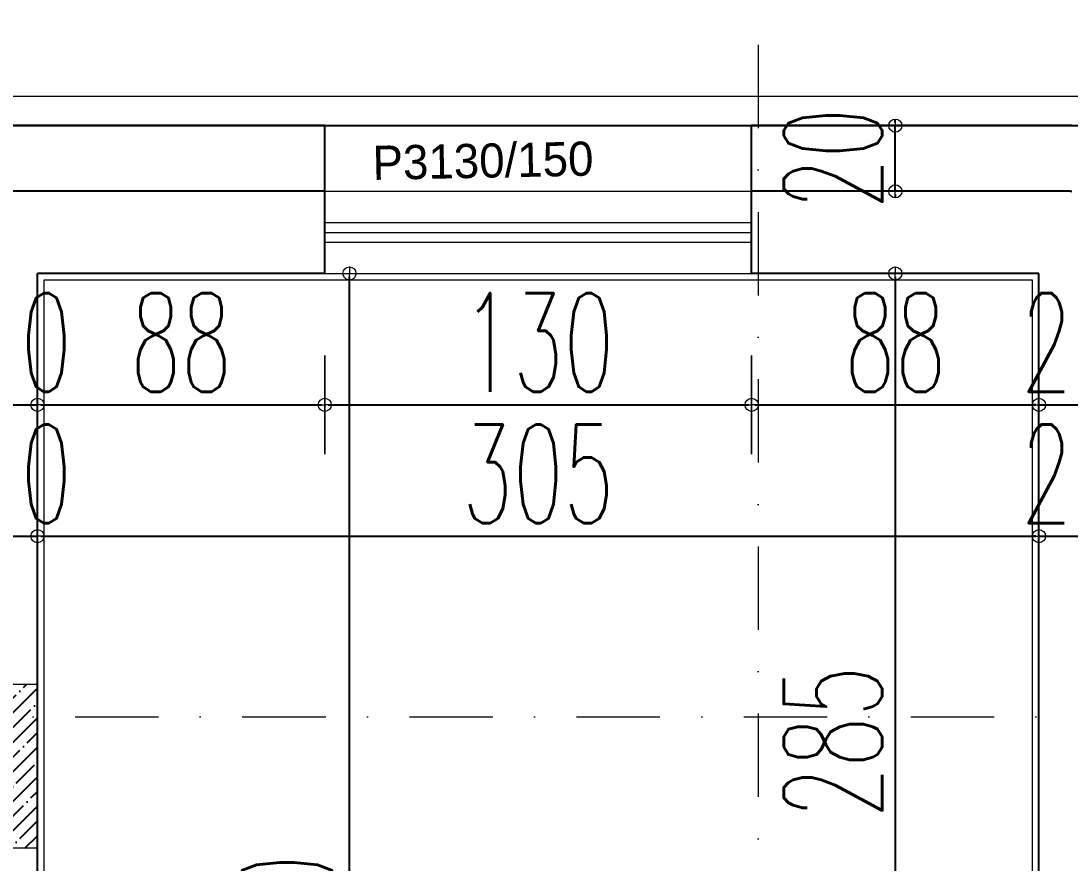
# Model space of a CAD drawing. Header units: millimetres. Extents: x -16104 to 67872, y -88009 to 12107.
# Drawn here: x 22504.8 to 22824.6, y 11370.2 to 11626.9 of the extents above; entities that cross this region are included whole.
import ezdxf

# ---------------------------------------------------------------- set-up
doc = ezdxf.new("R2010")
doc.units = ezdxf.units.MM
doc.linetypes.add('DASHDOTX2', pattern=[50.8, 25.4, -12.7, 0, -12.7])
doc.layers.get('0').update_dxf_attribs({"color": 241})
for name, color, linetype, lineweight in [('akslar', 144, 'Continuous', 20), ('duvar', 123, 'Continuous', 25), ('emsal&kolon', 1, 'Continuous', 5), ('OLCU', 54, 'Continuous', 13), ('pencere', 5, 'Continuous', 5), ('POZ', 36, 'Continuous', 18), ('SıVA', 40, 'Continuous', 9)]:
    doc.layers.add(name, color=color, linetype=linetype, lineweight=lineweight)
doc.styles.add('DIM', font='Txttw.shx', dxfattribs={"width": 0.6})
doc.styles.add('M2', font='stylu.ttf', dxfattribs={"height": 10})
doc.dimstyles.new('50', dxfattribs={"dimscale": 0, "dimtxt": 30, "dimasz": 1, "dimexe": 0, "dimexo": 2, "dimgap": 4, "dimtad": 1, "dimdec": 0, "dimzin": 0, "dimdsep": 46, "dimtxsty": 'DIM', "dimblk1": 'DOT', "dimblk2": 'DOT', "dimsah": 1, "dimcen": 1.5, "dimdle": 3, "dimse1": 1, "dimse2": 1, "dimclrd": 256, "dimclre": 9, "dimclrt": 256, "dimadec": 0, "dimazin": 0, "dimtfac": 0.24, "dimtdec": 0, "dimtix": 1, "dimtmove": 2, "dimatfit": 3, "dimldrblk": 'DOT', "dimfxl": 0, "dimtolj": 1, "dimtzin": 15, "dimarcsym": 0})

# ---------------------------------------------------------------- blocks, each defined once
blk = doc.blocks.new('DOT')
for p, q in [((0, 15), (0, -15)), ((-2, 0), (0, 0)), ((2, 0), (0, 0))]:
    blk.add_line(p, q)
blk.add_circle((0, 0), 2)
blk = doc.blocks.new('*D4828')
at = {"layer": 'Defpoints', "color": 0, "transparency": 16777216}
for p in [(22499.82, 11510.04), (22509.82, 11510.04), (22509.82, 11510.04)]:
    blk.add_point(p, dxfattribs=at)
at = {"layer": 'OLCU', "lineweight": -2, "transparency": 16777216}
for p, q in [((22498.82, 11510.04), (22497.82, 11510.04)), ((22499.82, 11510.04), (22509.82, 11510.04)), ((22510.82, 11510.04), (22511.82, 11510.04))]:
    blk.add_line(p, q, dxfattribs=at)
blk.add_blockref('DOT', (22499.82, 11510.04), dxfattribs=at)
at = {"layer": 'OLCU', "lineweight": -2, "transparency": 16777216, "rotation": 180}
blk.add_blockref('DOT', (22509.82, 11510.04), dxfattribs=at)
at = {"layer": 'OLCU', "transparency": 16777216, "insert": (22504.82, 11529.04), "char_height": 30, "attachment_point": 5, "style": 'DIM'}
blk.add_mtext('\\A1;10', dxfattribs=at)
blk = doc.blocks.new('*D5144')
at = {"layer": 'Defpoints', "color": 0, "transparency": 16777216}
for p in [(22509.82, 11550.04), (22597.32, 11550.04), (22597.32, 11510.04)]:
    blk.add_point(p, dxfattribs=at)
at = {"layer": 'OLCU', "lineweight": -2, "transparency": 16777216}
blk.add_line((22510.82, 11510.04), (22596.32, 11510.04), dxfattribs=at)
at = {"layer": 'OLCU', "lineweight": -2, "transparency": 16777216, "rotation": 180}
blk.add_blockref('DOT', (22509.82, 11510.04), dxfattribs=at)
at = {"layer": 'OLCU', "lineweight": -2, "transparency": 16777216}
blk.add_blockref('DOT', (22597.32, 11510.04), dxfattribs=at)
at = {"layer": 'OLCU', "transparency": 16777216, "insert": (22553.57, 11529.04), "char_height": 30, "attachment_point": 5, "style": 'DIM'}
blk.add_mtext('\\A1;88', dxfattribs=at)
blk = doc.blocks.new('*D5145')
at = {"layer": 'Defpoints', "color": 0, "transparency": 16777216}
for p in [(22597.32, 11550.04), (22727.32, 11550.04), (22727.32, 11510.04)]:
    blk.add_point(p, dxfattribs=at)
at = {"layer": 'OLCU', "lineweight": -2, "transparency": 16777216}
blk.add_line((22598.32, 11510.04), (22726.32, 11510.04), dxfattribs=at)
at = {"layer": 'OLCU', "lineweight": -2, "transparency": 16777216, "rotation": 180}
blk.add_blockref('DOT', (22597.32, 11510.04), dxfattribs=at)
at = {"layer": 'OLCU', "lineweight": -2, "transparency": 16777216}
blk.add_blockref('DOT', (22727.32, 11510.04), dxfattribs=at)
at = {"layer": 'OLCU', "transparency": 16777216, "insert": (22662.32, 11529.04), "char_height": 30, "attachment_point": 5, "style": 'DIM'}
blk.add_mtext('\\A1;130', dxfattribs=at)
blk = doc.blocks.new('*D5146')
at = {"layer": 'Defpoints', "color": 0, "transparency": 16777216}
for p in [(22727.32, 11550.04), (22814.82, 11550.04), (22814.82, 11510.04)]:
    blk.add_point(p, dxfattribs=at)
at = {"layer": 'OLCU', "lineweight": -2, "transparency": 16777216}
blk.add_line((22728.32, 11510.04), (22813.82, 11510.04), dxfattribs=at)
at = {"layer": 'OLCU', "lineweight": -2, "transparency": 16777216, "rotation": 180}
blk.add_blockref('DOT', (22727.32, 11510.04), dxfattribs=at)
at = {"layer": 'OLCU', "lineweight": -2, "transparency": 16777216}
blk.add_blockref('DOT', (22814.82, 11510.04), dxfattribs=at)
at = {"layer": 'OLCU', "transparency": 16777216, "insert": (22771.07, 11529.04), "char_height": 30, "attachment_point": 5, "style": 'DIM'}
blk.add_mtext('\\A1;88', dxfattribs=at)
blk = doc.blocks.new('*D4829')
at = {"layer": 'Defpoints', "color": 0, "transparency": 16777216}
for p in [(22814.82, 11510.04), (22834.82, 11510.04), (22834.82, 11510.04)]:
    blk.add_point(p, dxfattribs=at)
at = {"layer": 'OLCU', "lineweight": -2, "transparency": 16777216}
for p, q in [((22813.82, 11510.04), (22812.82, 11510.04)), ((22814.82, 11510.04), (22834.82, 11510.04)), ((22835.82, 11510.04), (22836.82, 11510.04))]:
    blk.add_line(p, q, dxfattribs=at)
blk.add_blockref('DOT', (22814.82, 11510.04), dxfattribs=at)
at = {"layer": 'OLCU', "lineweight": -2, "transparency": 16777216, "rotation": 180}
blk.add_blockref('DOT', (22834.82, 11510.04), dxfattribs=at)
at = {"layer": 'OLCU', "transparency": 16777216, "insert": (22824.82, 11529.04), "char_height": 30, "attachment_point": 5, "style": 'DIM'}
blk.add_mtext('\\A1;20', dxfattribs=at)
blk = doc.blocks.new('*D4833')
at = {"layer": 'Defpoints', "color": 0, "transparency": 16777216}
for p in [(22499.82, 11470.04), (22509.82, 11470.04), (22509.82, 11470.04)]:
    blk.add_point(p, dxfattribs=at)
at = {"layer": 'OLCU', "lineweight": -2, "transparency": 16777216}
for p, q in [((22498.82, 11470.04), (22497.82, 11470.04)), ((22499.82, 11470.04), (22509.82, 11470.04)), ((22510.82, 11470.04), (22511.82, 11470.04))]:
    blk.add_line(p, q, dxfattribs=at)
blk.add_blockref('DOT', (22499.82, 11470.04), dxfattribs=at)
at = {"layer": 'OLCU', "lineweight": -2, "transparency": 16777216, "rotation": 180}
blk.add_blockref('DOT', (22509.82, 11470.04), dxfattribs=at)
at = {"layer": 'OLCU', "transparency": 16777216, "insert": (22504.82, 11489.04), "char_height": 30, "attachment_point": 5, "style": 'DIM'}
blk.add_mtext('\\A1;10', dxfattribs=at)
blk = doc.blocks.new('*D4834')
at = {"layer": 'Defpoints', "color": 0, "transparency": 16777216}
for p in [(22509.82, 11470.04), (22814.82, 11470.04), (22814.82, 11470.04)]:
    blk.add_point(p, dxfattribs=at)
at = {"layer": 'OLCU', "lineweight": -2, "transparency": 16777216}
blk.add_line((22510.82, 11470.04), (22813.82, 11470.04), dxfattribs=at)
at = {"layer": 'OLCU', "lineweight": -2, "transparency": 16777216, "rotation": 180}
blk.add_blockref('DOT', (22509.82, 11470.04), dxfattribs=at)
at = {"layer": 'OLCU', "lineweight": -2, "transparency": 16777216}
blk.add_blockref('DOT', (22814.82, 11470.04), dxfattribs=at)
at = {"layer": 'OLCU', "transparency": 16777216, "insert": (22662.32, 11489.04), "char_height": 30, "attachment_point": 5, "style": 'DIM'}
blk.add_mtext('\\A1;305', dxfattribs=at)
blk = doc.blocks.new('*D4835')
at = {"layer": 'Defpoints', "color": 0, "transparency": 16777216}
for p in [(22814.82, 11470.04), (22834.82, 11470.04), (22834.82, 11470.04)]:
    blk.add_point(p, dxfattribs=at)
at = {"layer": 'OLCU', "lineweight": -2, "transparency": 16777216}
for p, q in [((22813.82, 11470.04), (22812.82, 11470.04)), ((22814.82, 11470.04), (22834.82, 11470.04)), ((22835.82, 11470.04), (22836.82, 11470.04))]:
    blk.add_line(p, q, dxfattribs=at)
blk.add_blockref('DOT', (22814.82, 11470.04), dxfattribs=at)
at = {"layer": 'OLCU', "lineweight": -2, "transparency": 16777216, "rotation": 180}
blk.add_blockref('DOT', (22834.82, 11470.04), dxfattribs=at)
at = {"layer": 'OLCU', "transparency": 16777216, "insert": (22824.82, 11489.04), "char_height": 30, "attachment_point": 5, "style": 'DIM'}
blk.add_mtext('\\A1;20', dxfattribs=at)
blk = doc.blocks.new('*D5176')
at = {"layer": 'Defpoints', "color": 0, "transparency": 16777216}
for p in [(22604.82, 11550.04), (22604.82, 11550.04), (22604.82, 11149.73)]:
    blk.add_point(p, dxfattribs=at)
at = {"layer": 'OLCU', "lineweight": -2, "transparency": 16777216}
blk.add_line((22604.82, 11150.73), (22604.82, 11549.04), dxfattribs=at)
for p, rotation in [((22604.82, 11550.04), 90), ((22604.82, 11149.73), 270)]:
    blk.add_blockref('DOT', p, dxfattribs=dict(at, rotation=rotation))
at = {"layer": 'OLCU', "transparency": 16777216, "insert": (22585.82, 11349.89), "char_height": 30, "attachment_point": 5, "rotation": 90, "style": 'DIM'}
blk.add_mtext('\\A1;400', dxfattribs=at)
blk = doc.blocks.new('*D5182')
at = {"layer": 'Defpoints', "color": 0, "transparency": 16777216}
for p in [(22771.07, 11550.04), (22771.07, 11264.73), (22771.07, 11264.73)]:
    blk.add_point(p, dxfattribs=at)
at = {"layer": 'OLCU', "lineweight": -2, "transparency": 16777216}
blk.add_line((22771.07, 11549.04), (22771.07, 11265.73), dxfattribs=at)
for p, rotation in [((22771.07, 11550.04), 90), ((22771.07, 11264.73), 270)]:
    blk.add_blockref('DOT', p, dxfattribs=dict(at, rotation=rotation))
at = {"layer": 'OLCU', "transparency": 16777216, "insert": (22752.07, 11407.39), "char_height": 30, "attachment_point": 5, "rotation": 90, "style": 'DIM'}
blk.add_mtext('\\A1;285', dxfattribs=at)
blk = doc.blocks.new('*D5086')
at = {"layer": 'Defpoints', "color": 0, "transparency": 16777216}
for p in [(22771.07, 11595.04), (22771.07, 11595.04), (22771.07, 11575.04)]:
    blk.add_point(p, dxfattribs=at)
at = {"layer": 'OLCU', "lineweight": -2, "transparency": 16777216}
for p, q in [((22771.07, 11596.04), (22771.07, 11597.04)), ((22771.07, 11575.04), (22771.07, 11595.04)), ((22771.07, 11574.04), (22771.07, 11573.04))]:
    blk.add_line(p, q, dxfattribs=at)
for p, rotation in [((22771.07, 11595.04), 270), ((22771.07, 11575.04), 90)]:
    blk.add_blockref('DOT', p, dxfattribs=dict(at, rotation=rotation))
at = {"layer": 'OLCU', "transparency": 16777216, "insert": (22752.07, 11585.04), "char_height": 30, "attachment_point": 5, "rotation": 90, "style": 'DIM'}
blk.add_mtext('\\A1;20', dxfattribs=at)

msp = doc.modelspace()

# ---------------------------------------------------------------- hatches: boundary and pattern name
h = msp.add_hatch()
h.set_pattern_fill('ANSI35,_O', color=256)
h.set_pattern_definition([(45, (10807.666, 0), (-4.490128, 4.490128), []), (45, (10812.156, 0), (-4.490128, 4.490128), [7.9375, -1.5875, 0, -1.5875])])
h.paths.add_polyline_path([(22499.82, 11425.04), (22484.82, 11425.04), (22484.82, 11415.04), (22499.82, 11415.04)])
h.paths.add_polyline_path([(22509.82, 11425.04), (22499.82, 11425.04), (22499.82, 11415.04), (22509.82, 11415.04)])
h.paths.add_polyline_path([(22509.82, 11415.04), (22499.82, 11415.04), (22499.82, 11375.04), (22509.82, 11375.04)])
h.paths.add_polyline_path([(22499.82, 11415.04), (22484.82, 11415.04), (22484.82, 11375.04), (22499.82, 11375.04)])

# ---------------------------------------------------------------- linework, layer by layer
at = {"layer": 'akslar', "linetype": 'DASHDOTX2'}
for p, q in [((22729.32, 11925.04), (22729.32, 9115.54)), ((21299.7, 11415.04), (24349.7, 11415.04))]:
    msp.add_line(p, q, dxfattribs=at)
at = {"layer": 'duvar'}
for p, q in [((22032.32, 11595.04), (23617.32, 11595.04)), ((22597.32, 11595.04), (22444.82, 11595.04)), ((22597.32, 11550.04), (22597.32, 11595.04)), ((22824.82, 11595.04), (22727.32, 11595.04)), ((22727.32, 11550.04), (22727.32, 11595.04)), ((22597.32, 11575.04), (22444.82, 11575.04)), ((22822.32, 11575.04), (22727.32, 11575.04)), ((22824.32, 11575.04), (22814.32, 11575.04)), ((22824.32, 11575.04), (22814.32, 11575.04)), ((22824.32, 11575.04), (22824.82, 11575.04)), ((22597.32, 11550.04), (22509.82, 11550.04)), ((22509.82, 11149.73), (22509.82, 11550.04)), ((22814.82, 11550.04), (22727.32, 11550.04)), ((22814.82, 11264.73), (22814.82, 11550.04))]:
    msp.add_line(p, q, dxfattribs=at)
at = {"layer": 'emsal&kolon'}
msp.add_lwpolyline([(22484.82, 11425.04), (22509.82, 11425.04), (22509.82, 11375.04), (22484.82, 11375.04), (22484.82, 11425.04)], dxfattribs=at)
at = {"layer": 'pencere'}
for p, q in [((22597.32, 11575.04), (22727.32, 11575.04)), ((22597.32, 11565.54), (22727.32, 11565.54)), ((22597.32, 11562.54), (22727.32, 11562.54)), ((22597.32, 11559.54), (22727.32, 11559.54)), ((22597.32, 11550.04), (22727.32, 11550.04))]:
    msp.add_line(p, q, dxfattribs=at)
at = {"layer": 'SıVA'}
for points in [[(23389.82, 10217.04), (23389.82, 9702.54), (23254.82, 9702.54), (23254.82, 9442.54), (22472.82, 9442.54), (22472.82, 9612.54), (22252.82, 9612.54), (22252.82, 10467.04), (21790.82, 10467.04), (21790.82, 10981.73), (21620.82, 10981.73), (21620.82, 11434.04), (21910.82, 11434.04), (21910.82, 11604.04), (23732.82, 11604.04), (23732.82, 11434.04), (24022.82, 11434.04), (24022.82, 10981.73), (23852.82, 10981.73), (23852.82, 10487.04), (23692.82, 10487.04), (23692.82, 10217.04)], [(22812.82, 11548.04), (22511.82, 11548.04), (22511.82, 11151.73), (22514.82, 11151.73), (22604.82, 11151.73), (22677.82, 11151.73), (22677.82, 11266.73), (22774.82, 11266.73), (22812.82, 11266.73)]]:
    msp.add_lwpolyline(points, close=True, dxfattribs=at)

# ---------------------------------------------------------------- texts
at = {"layer": 'POZ', "style": 'M2', "flags": 4}
msp.add_attdef('P3130/150', (22611.97, 11578.5), 'K1 80/210', height=10.4, rotation=1.1392, dxfattribs=at)

# ---------------------------------------------------------------- dimensions: what is measured, and where the dimension line sits
at = {"layer": 'OLCU'}
for base, p1, p2, picture, middle in [((22771.07, 11595.04), (22771.07, 11575.04), (22771.07, 11595.04), '*D5086', (22752.07, 11585.04)), ((22604.82, 11550.04), (22604.82, 11149.73), (22604.82, 11550.04), '*D5176', (22585.82, 11349.89)), ((22771.07, 11264.73), (22771.07, 11550.04), (22771.07, 11264.73), '*D5182', (22752.07, 11407.39))]:
    dim = msp.add_linear_dim(base=base, p1=p1, p2=p2, angle=90, dimstyle='50', override={"dimscale": 1}, dxfattribs=at)
    dim.commit()
    dim.dimension.update_dxf_attribs({"geometry": picture, "text_midpoint": middle})
for base, p1, p2, picture, middle in [((22597.31697263, 11510.04463968), (22509.81697263, 11550.04463968), (22597.31697263, 11550.04463968), '*D5144', (22553.56697263, 11529.04463968)), ((22727.32, 11510.04), (22597.32, 11550.04), (22727.32, 11550.04), '*D5145', (22662.32, 11529.04)), ((22814.81697263, 11510.04463968), (22727.31697263, 11550.04463968), (22814.81697263, 11550.04463968), '*D5146', (22771.06697263, 11529.04463968)), ((22509.82, 11510.04), (22499.82, 11510.04), (22509.82, 11510.04), '*D4828', (22504.82, 11529.04)), ((22834.82, 11510.04), (22814.82, 11510.04), (22834.82, 11510.04), '*D4829', (22824.82, 11529.04)), ((22509.82, 11470.04), (22499.82, 11470.04), (22509.82, 11470.04), '*D4833', (22504.82, 11489.04)), ((22814.82, 11470.04), (22509.82, 11470.04), (22814.82, 11470.04), '*D4834', (22662.32, 11489.04)), ((22834.82, 11470.04), (22814.82, 11470.04), (22834.82, 11470.04), '*D4835', (22824.82, 11489.04))]:
    dim = msp.add_linear_dim(base=base, p1=p1, p2=p2, dimstyle='50', override={"dimscale": 1}, dxfattribs=at)
    dim.commit()
    dim.dimension.update_dxf_attribs({"geometry": picture, "text_midpoint": middle})

doc.saveas('drawing.dxf')
